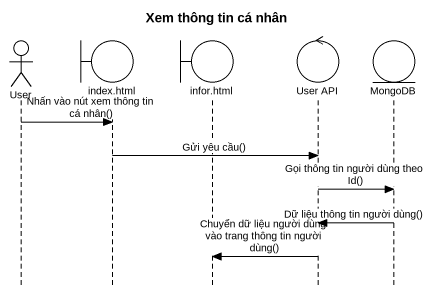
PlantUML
@startuml
title Xem thông tin cá nhân
hide footbox
actor User
boundary "index.html" as index_html
boundary "infor.html" as infor_html
control "User API" as User_API
entity MongoDB

User -> index_html : Nhấn vào nút xem thông tin cá nhân()
index_html -> User_API : Gửi yêu cầu()
User_API -> MongoDB : Gọi thông tin người dùng theo Id()
MongoDB -> User_API : Dữ liệu thông tin người dùng()
User_API -> infor_html : Chuyển dữ liệu người dùng vào trang thông tin người dùng()
@enduml
